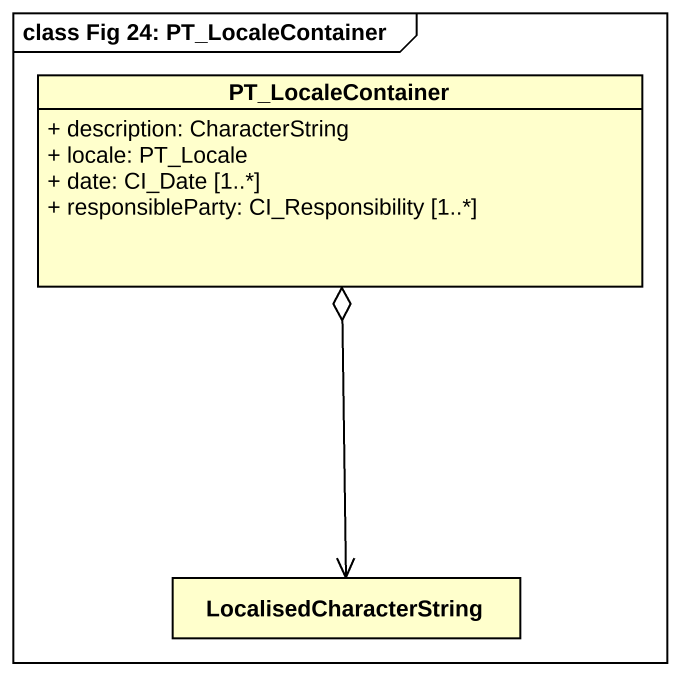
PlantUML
@startuml
mainframe class Fig 24: PT_LocaleContainer
hide circle
hide empty members
skinparam classAttributeIconSize 0
class PT_LocaleContainer {
  + description: CharacterString
  + locale: PT_Locale
  + date: CI_Date [1..*]
  + responsibleParty: CI_Responsibility [1..*]
}
class LocalisedCharacterString
PT_LocaleContainer o--> LocalisedCharacterString
@enduml
